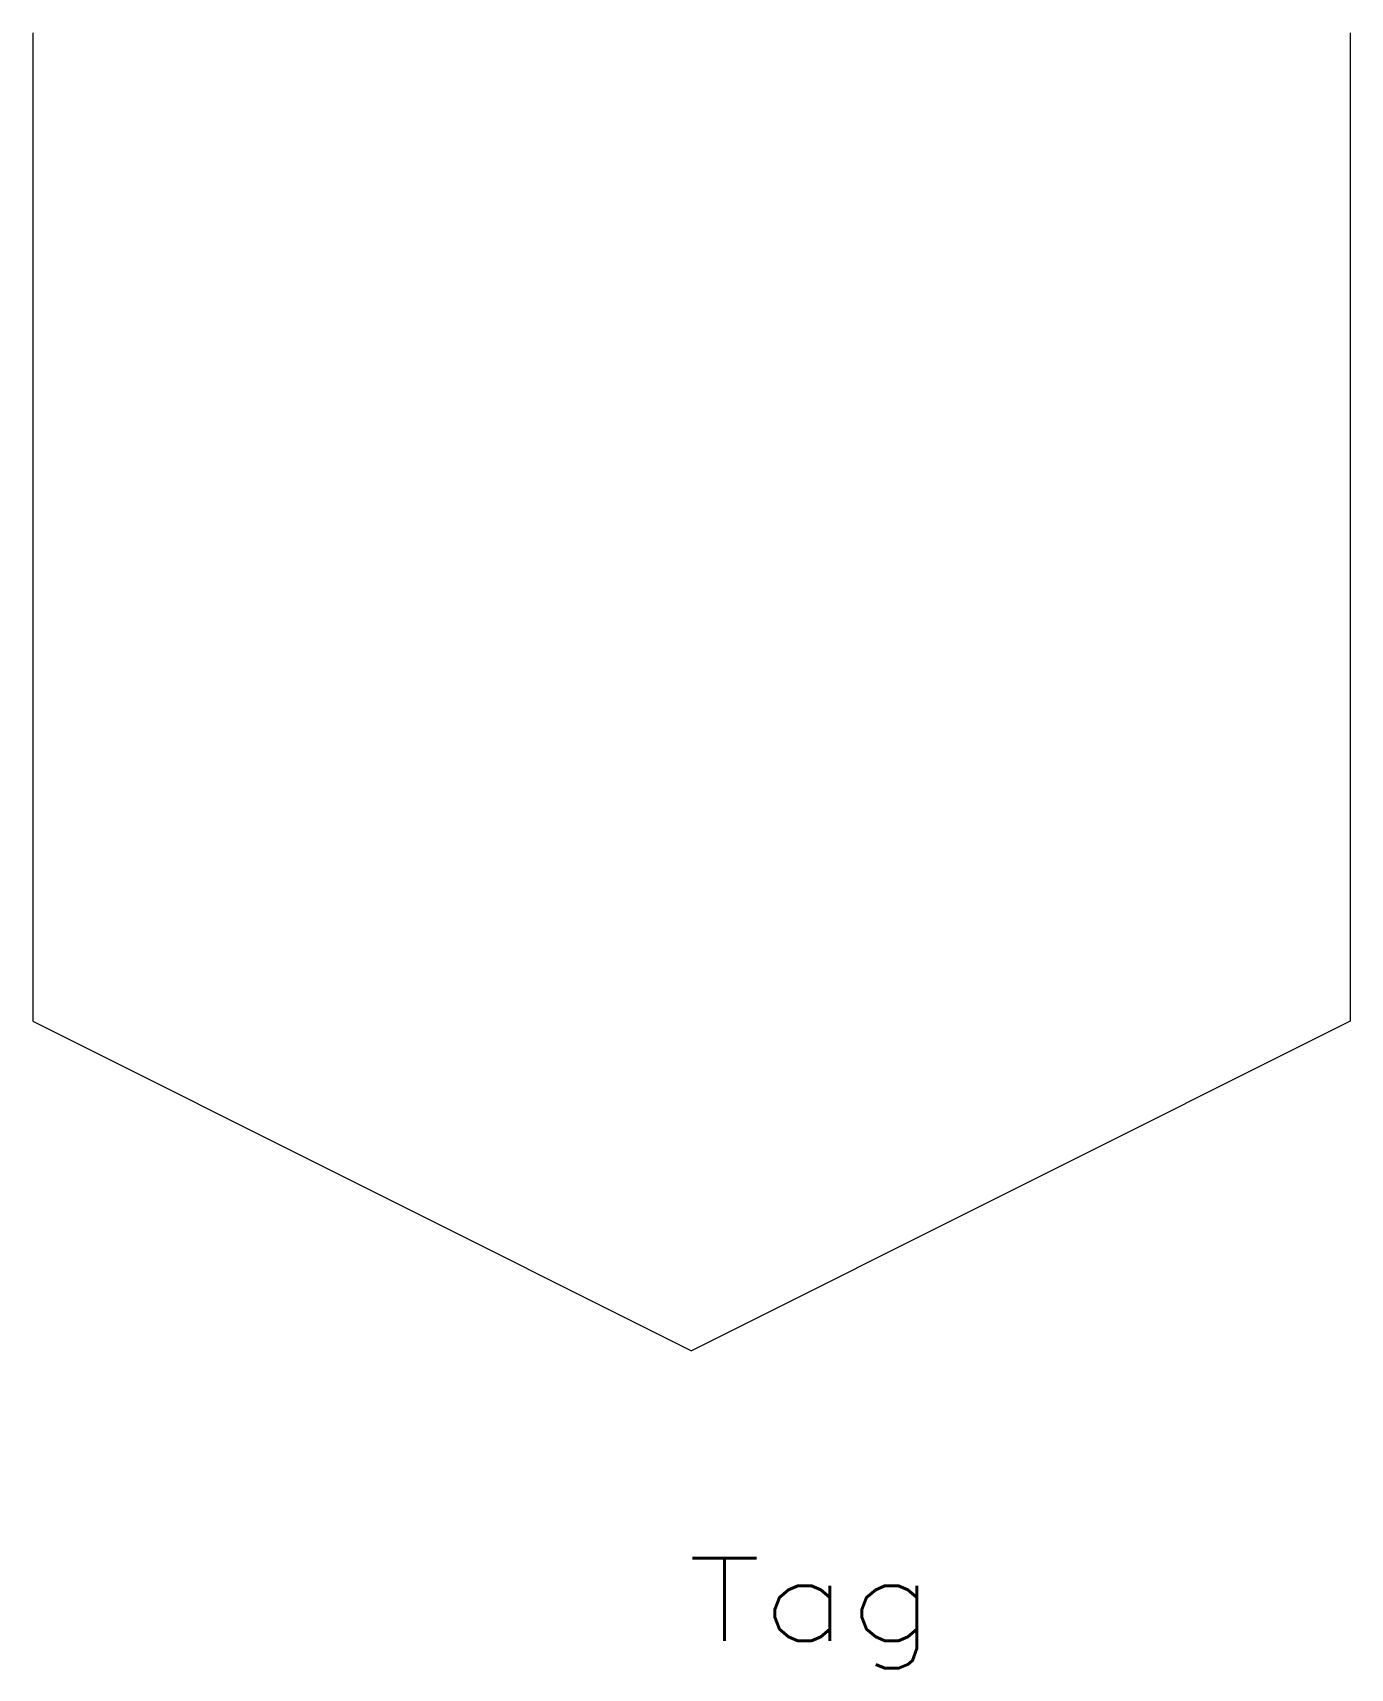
# Model space of a CAD drawing. Header units: inches. Extents: x -10.1 to 10.2, y -15.1 to 10.1.
import ezdxf
from ezdxf.enums import TextEntityAlignment as Align

# ---------------------------------------------------------------- set-up
doc = ezdxf.new("R2010")
doc.units = ezdxf.units.IN
doc.header["$MEASUREMENT"] = 0
doc.layers.get('0').update_dxf_attribs({"lineweight": 0})
doc.styles.add('STANDARD1', font='TXT.SHX')

msp = doc.modelspace()

# ---------------------------------------------------------------- linework, layer by layer
for p, q in [((-10.083, 10.12), (-10.083, -5.115)), ((10.231, 10.12), (10.231, -5.115)), ((-10.083, -5.115), (0.074, -10.194)), ((10.231, -5.115), (0.074, -10.194))]:
    msp.add_line(p, q)

# ---------------------------------------------------------------- texts
at = {"color": 7, "linetype": 'Continuous', "style": 'STANDARD1', "width": 1.166667}
msp.add_text('Tag', height=1.272, dxfattribs=at).set_placement((0.017, -14.664), (3.833, -14.664), align=Align.FIT)

doc.saveas('drawing.dxf')
